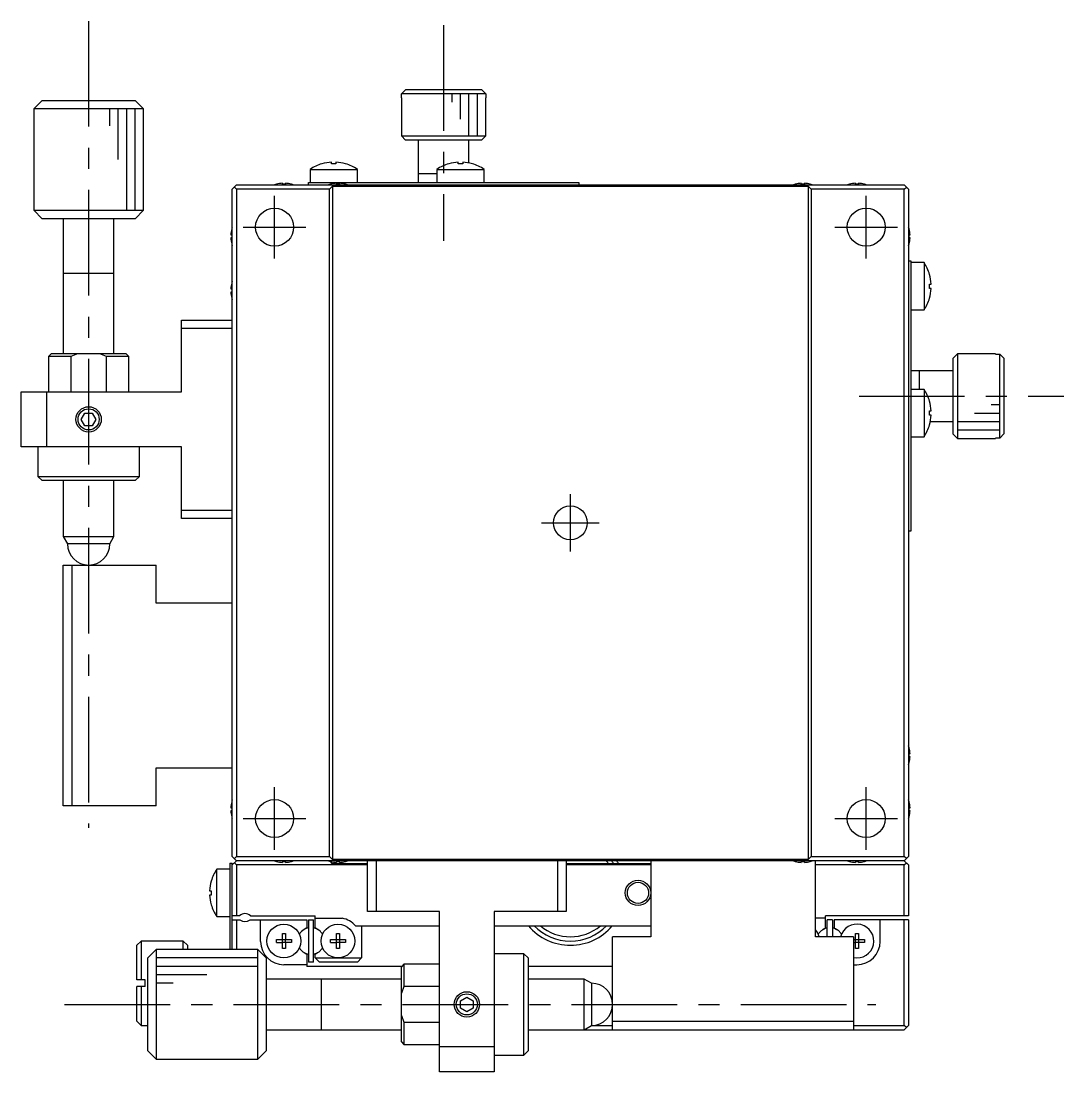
# Model space of a CAD drawing. Extents: x -356 to 385, y 63 to 688.
# Drawn here: x 261.2 to 384.6, y 325.1 to 449.5 of the extents above; entities that cross this region are included whole.
import ezdxf

# ---------------------------------------------------------------- set-up
doc = ezdxf.new("R2010")
doc.units = 0
doc.header["$LTSCALE"] = 10
doc.linetypes.add('CENTER', pattern=[2, 1.25, -0.25, 0.25, -0.25])
doc.layers.get('0').update_dxf_attribs({"linetype": 'CONTINUOUS'})
doc.layers.add('CENTER', color=1, linetype='CENTER')

msp = doc.modelspace()

# ---------------------------------------------------------------- linework, layer by layer
at = {"color": 7, "linetype": 'CONTINUOUS'}
for p, q in [((306.258632, 440.873324), (306.760419, 441.373324)), ((306.258632, 440.373324), (306.258632, 440.873324)), ((316.226581, 440.873324), (306.258632, 440.873324)), ((306.760419, 441.373324), (315.724793, 441.373324)), ((315.724793, 441.373324), (316.226581, 440.873324)), ((316.226581, 440.873324), (316.226581, 440.373324)), ((263.742606, 440.073324), (262.742606, 439.073324)), ((263.742606, 440.073324), (274.742606, 440.073324)), ((275.742606, 439.073324), (274.742606, 440.073324)), ((306.242606, 440.373324), (306.258632, 440.373324)), ((306.242606, 440.373324), (306.242606, 435.873324)), ((316.226581, 440.373324), (316.242606, 440.373324)), ((316.242606, 435.873324), (316.242606, 440.373324)), ((275.742606, 439.073324), (262.742606, 439.073324)), ((262.742606, 439.073324), (262.742606, 427.073324)), ((275.742606, 427.073324), (275.742606, 439.073324)), ((306.242606, 435.873324), (316.242606, 435.873324)), ((306.242606, 435.873324), (306.742606, 435.373324)), ((315.742606, 435.373324), (316.242606, 435.873324)), ((315.742606, 435.373324), (306.742606, 435.373324)), ((308.242606, 435.373324), (308.242606, 430.373324)), ((314.242606, 432.665399), (314.242606, 435.373324)), ((295.442606, 431.915787), (295.442606, 430.373324)), ((295.442606, 431.915787), (301.042606, 431.915787)), ((296.843467, 432.566528), (296.840459, 432.572697)), ((297.982606, 432.566528), (297.982606, 432.759785)), ((298.502606, 432.566528), (297.982606, 432.566528)), ((298.502606, 432.759785), (298.502606, 432.566528)), ((299.644754, 432.572697), (299.641745, 432.566528)), ((301.042606, 430.373324), (301.042606, 431.915787)), ((310.442606, 431.915787), (310.442606, 430.373324)), ((310.442606, 431.915787), (316.042606, 431.915787)), ((311.843467, 432.566528), (311.840459, 432.572697)), ((312.982606, 432.566528), (312.982606, 432.759785)), ((313.502606, 432.566528), (312.982606, 432.566528)), ((313.502606, 432.759785), (313.502606, 432.566528)), ((314.644754, 432.572697), (314.641745, 432.566528)), ((316.042606, 430.373324), (316.042606, 431.915787)), ((310.442606, 431.373324), (308.242606, 431.373324)), ((286.242606, 429.573324), (286.742606, 430.073324)), ((286.242606, 350.573324), (286.242606, 429.573324)), ((286.492606, 429.823324), (286.742606, 429.573324)), ((286.742606, 430.073324), (365.742606, 430.073324)), ((297.742606, 429.573324), (286.742606, 429.573324)), ((286.742606, 429.573324), (286.742606, 350.573324)), ((291.456245, 430.142845), (291.45399, 430.147468)), ((292.162606, 430.142845), (292.162606, 430.263183)), ((292.522606, 430.142845), (292.162606, 430.142845)), ((292.522606, 430.263183), (292.522606, 430.142845)), ((293.231222, 430.147468), (293.228968, 430.142845)), ((295.242606, 430.073324), (295.242606, 430.373324)), ((295.242606, 430.373324), (327.242606, 430.373324)), ((297.742606, 429.573324), (298.092606, 429.923324)), ((297.742606, 350.573324), (297.742606, 429.573324)), ((297.856245, 430.142845), (297.85399, 430.147468)), ((298.092606, 429.923324), (354.392606, 429.923324)), ((298.092606, 429.923324), (298.092606, 350.223324)), ((298.562606, 430.142845), (298.562606, 430.263183)), ((298.922606, 430.142845), (298.562606, 430.142845)), ((298.922606, 430.263183), (298.922606, 430.142845)), ((299.631222, 430.147468), (299.628968, 430.142845)), ((327.242606, 430.373324), (327.242606, 430.073324)), ((352.856245, 430.142845), (352.85399, 430.147468)), ((353.562606, 430.142845), (353.562606, 430.263183)), ((353.922606, 430.142845), (353.562606, 430.142845)), ((353.922606, 430.263183), (353.922606, 430.142845)), ((354.392606, 429.923324), (354.742606, 429.573324)), ((354.392606, 429.923324), (354.392606, 350.223324)), ((354.631222, 430.147468), (354.628968, 430.142845)), ((354.742606, 429.573324), (354.742606, 350.573324)), ((365.742606, 429.573324), (354.742606, 429.573324)), ((359.256245, 430.142845), (359.25399, 430.147468)), ((359.962606, 430.142845), (359.962606, 430.263183)), ((360.322606, 430.142845), (359.962606, 430.142845)), ((360.322606, 430.263183), (360.322606, 430.142845)), ((361.031222, 430.147468), (361.028968, 430.142845)), ((365.742606, 430.073324), (366.242606, 429.573324)), ((365.742606, 429.573324), (365.992606, 429.823324)), ((365.742606, 350.573324), (365.742606, 429.573324)), ((366.242606, 429.573324), (366.242606, 350.573324)), ((262.742606, 427.073324), (263.742606, 426.073324)), ((262.742606, 427.073324), (275.742606, 427.073324)), ((274.742606, 426.073324), (275.742606, 427.073324)), ((274.742606, 426.073324), (263.742832, 426.073324)), ((266.242606, 426.073324), (266.242606, 410.073343)), ((272.242606, 410.073343), (272.242606, 426.073324)), ((286.168462, 424.86194), (286.173085, 424.859685)), ((366.312128, 424.859685), (366.31675, 424.86194)), ((286.052747, 424.153324), (286.173085, 424.153324)), ((286.173085, 423.793324), (286.052747, 423.793324)), ((286.173085, 423.086962), (286.168462, 423.084708)), ((286.173085, 424.153324), (286.173085, 423.793324)), ((366.312128, 424.153324), (366.432465, 424.153324)), ((366.312128, 423.793324), (366.312128, 424.153324)), ((366.432465, 423.793324), (366.312128, 423.793324)), ((366.31675, 423.084708), (366.312128, 423.086962)), ((366.242606, 421.073324), (366.542606, 421.073324)), ((366.542606, 421.073324), (366.542606, 389.073324)), ((368.085069, 420.873324), (366.542606, 420.873324)), ((368.085069, 420.873324), (368.085069, 415.273324)), ((272.242611, 419.573324), (266.242601, 419.573324)), ((368.735811, 419.472463), (368.741979, 419.475471)), ((286.168462, 418.46194), (286.173085, 418.459685)), ((368.735811, 418.333324), (368.929068, 418.333324)), ((368.735811, 417.813324), (368.735811, 418.333324)), ((286.052747, 417.753324), (286.173085, 417.753324)), ((286.173085, 417.393324), (286.052747, 417.393324)), ((286.173085, 417.753324), (286.173085, 417.393324)), ((368.929068, 417.813324), (368.735811, 417.813324)), ((286.173085, 416.686962), (286.168462, 416.684708)), ((368.741979, 416.671176), (368.735811, 416.674185)), ((366.542606, 415.273324), (368.085069, 415.273324)), ((280.242606, 414.073324), (286.242606, 414.073324)), ((280.242606, 405.573324), (280.242606, 414.073324)), ((286.242606, 413.073324), (280.242606, 413.073324)), ((264.792606, 410.073324), (264.492606, 409.773324)), ((267.121286, 409.773324), (264.492606, 409.773324)), ((264.492606, 409.773324), (264.492606, 405.573324)), ((273.692606, 410.073324), (264.792606, 410.073324)), ((267.923516, 410.073324), (267.121286, 409.773324)), ((267.121286, 409.773324), (267.121286, 405.573324)), ((271.363927, 409.773324), (270.561697, 410.073324)), ((273.992606, 409.773324), (271.363927, 409.773324)), ((271.363927, 405.573324), (271.363927, 409.773324)), ((273.992606, 409.773324), (273.692606, 410.073324)), ((273.992606, 405.573324), (273.992606, 409.773324)), ((372.042606, 410.073324), (371.542606, 409.573324)), ((371.542606, 400.573324), (371.542606, 409.573324)), ((372.042606, 410.073324), (372.042606, 400.073324)), ((376.542606, 410.073324), (372.042606, 410.073324)), ((376.542606, 410.073324), (376.542606, 410.057298)), ((376.542606, 410.057298), (377.042606, 410.057298)), ((377.042606, 400.089349), (377.042606, 410.057298)), ((377.042606, 410.057298), (377.542606, 409.555511)), ((377.542606, 409.555511), (377.542606, 400.591137)), ((371.542606, 408.073324), (366.542606, 408.073324)), ((367.542606, 405.873324), (367.542606, 408.073324)), ((261.242606, 399.073324), (261.242606, 405.573324)), ((261.242606, 405.573324), (280.242606, 405.573324)), ((264.242606, 405.573324), (264.242606, 399.073324)), ((368.085069, 405.873324), (366.542606, 405.873324)), ((368.085069, 405.873324), (368.085069, 400.273324)), ((368.735811, 404.472463), (368.741979, 404.475471)), ((268.376581, 402.323324), (268.809594, 403.073324)), ((268.809594, 403.073324), (269.675619, 403.073324)), ((269.675619, 403.073324), (270.108632, 402.323324)), ((368.735811, 403.333324), (368.929068, 403.333324)), ((368.735811, 402.813324), (368.735811, 403.333324)), ((268.809594, 401.573324), (268.376581, 402.323324)), ((270.108632, 402.323324), (269.675619, 401.573324)), ((368.929068, 402.813324), (368.735811, 402.813324)), ((368.834682, 402.073324), (371.542606, 402.073324)), ((269.675619, 401.573324), (268.809594, 401.573324)), ((368.741979, 401.671176), (368.735811, 401.674185)), ((371.542606, 400.573324), (372.042606, 400.073324)), ((377.542606, 400.591137), (377.042606, 400.089349)), ((366.542606, 400.273324), (368.085069, 400.273324)), ((372.042606, 400.073324), (376.542606, 400.073324)), ((376.542606, 400.089349), (376.542606, 400.073324)), ((377.042606, 400.089349), (376.542606, 400.089349)), ((280.242606, 399.073324), (261.242606, 399.073324)), ((263.242606, 399.073324), (263.242606, 395.573324)), ((275.242606, 395.573324), (275.242606, 399.073324)), ((280.242606, 390.573324), (280.242606, 399.073324)), ((263.242606, 395.573324), (275.242606, 395.573324)), ((263.242606, 395.573324), (263.742606, 395.073324)), ((274.742606, 395.073324), (263.742606, 395.073324)), ((266.242606, 395.073304), (266.242606, 388.439349)), ((272.242606, 388.439349), (272.242606, 395.073304)), ((274.742606, 395.073324), (275.242606, 395.573324)), ((280.242606, 391.573324), (286.242606, 391.573324)), ((286.242606, 390.573324), (280.242606, 390.573324)), ((266.242606, 388.439349), (266.742606, 387.573324)), ((266.242729, 388.439349), (272.242606, 388.439349)), ((271.742606, 387.573324), (272.242606, 388.439349)), ((366.542606, 389.073324), (366.242606, 389.073324)), ((271.742606, 387.573324), (266.742709, 387.573324)), ((266.242606, 356.573324), (266.242606, 385.073324)), ((266.242606, 385.073324), (277.242606, 385.073324)), ((267.242606, 385.073324), (267.242606, 356.573324)), ((277.242606, 380.573324), (277.242606, 385.073324)), ((286.242606, 380.573324), (277.242606, 380.573324)), ((366.312128, 363.459685), (366.31675, 363.46194)), ((366.312128, 362.753324), (366.432465, 362.753324)), ((366.312128, 362.393324), (366.312128, 362.753324)), ((366.432465, 362.393324), (366.312128, 362.393324)), ((277.242606, 361.073324), (286.242606, 361.073324)), ((277.242606, 356.573324), (277.242606, 361.073324)), ((366.31675, 361.684708), (366.312128, 361.686962)), ((286.168462, 357.06194), (286.173085, 357.059685)), ((366.312128, 357.059685), (366.31675, 357.06194)), ((277.242606, 356.573324), (266.242606, 356.573324)), ((286.052747, 356.353324), (286.173085, 356.353324)), ((286.173085, 355.993324), (286.052747, 355.993324)), ((286.173085, 356.353324), (286.173085, 355.993324)), ((366.312128, 356.353324), (366.432465, 356.353324)), ((366.312128, 355.993324), (366.312128, 356.353324)), ((366.432465, 355.993324), (366.312128, 355.993324)), ((286.173085, 355.286962), (286.168462, 355.284708)), ((366.31675, 355.284708), (366.312128, 355.286962)), ((285.942606, 349.773324), (286.242606, 349.773324)), ((285.942606, 349.773324), (285.942606, 339.573324)), ((286.242606, 350.573324), (286.742606, 350.073324)), ((286.742606, 350.073324), (286.242606, 349.573324)), ((286.242606, 339.573324), (286.242606, 349.773324)), ((286.742606, 350.573324), (286.492606, 350.323324)), ((286.492606, 349.823324), (286.742606, 349.573324)), ((286.742606, 350.573324), (297.742606, 350.573324)), ((365.742606, 350.073324), (286.742606, 350.073324)), ((286.742606, 349.573324), (286.742606, 343.573324)), ((302.242606, 349.573324), (286.742606, 349.573324)), ((291.45399, 349.99918), (291.456245, 350.003802)), ((292.162606, 350.003802), (292.522606, 350.003802)), ((292.162606, 349.883465), (292.162606, 350.003802)), ((292.522606, 350.003802), (292.522606, 349.883465)), ((293.228968, 350.003802), (293.231222, 349.99918)), ((298.092606, 350.223324), (297.742606, 350.573324)), ((298.092606, 349.723324), (297.800907, 350.015023)), ((297.85399, 349.99918), (297.856245, 350.003802)), ((354.392606, 350.223324), (298.092606, 350.223324)), ((302.242606, 349.723324), (298.092606, 349.723324)), ((298.562606, 350.003802), (298.922606, 350.003802)), ((298.562606, 349.883465), (298.562606, 350.003802)), ((298.922606, 350.003802), (298.922606, 349.883465)), ((299.628968, 350.003802), (299.631222, 349.99918)), ((302.242606, 344.073324), (302.242606, 350.073324)), ((303.242606, 350.073324), (303.242606, 344.073324)), ((324.742606, 344.073324), (324.742606, 350.073324)), ((325.742606, 350.073324), (325.742606, 344.073324)), ((335.742606, 349.723324), (325.742606, 349.723324)), ((335.742606, 349.573324), (325.742606, 349.573324)), ((335.742606, 350.073324), (335.742606, 341.073324)), ((352.85399, 349.99918), (352.856245, 350.003802)), ((353.562606, 350.003802), (353.922606, 350.003802)), ((353.562606, 349.883465), (353.562606, 350.003802)), ((353.922606, 350.003802), (353.922606, 349.883465)), ((354.742606, 350.573324), (354.392606, 350.223324)), ((354.628968, 350.003802), (354.631222, 349.99918)), ((354.742606, 350.573324), (365.742606, 350.573324)), ((355.242606, 341.073324), (355.242606, 350.073324)), ((365.742606, 349.573324), (355.242606, 349.573324)), ((359.25399, 349.99918), (359.256245, 350.003802)), ((359.962606, 350.003802), (360.322606, 350.003802)), ((359.962606, 349.883465), (359.962606, 350.003802)), ((360.322606, 350.003802), (360.322606, 349.883465)), ((361.028968, 350.003802), (361.031222, 349.99918)), ((365.992606, 350.323324), (365.742606, 350.573324)), ((365.742606, 350.073324), (366.242606, 350.573324)), ((366.242606, 349.573324), (365.742606, 350.073324)), ((365.742606, 349.573324), (365.992606, 349.823324)), ((365.742606, 343.573324), (365.742606, 349.573324)), ((366.242606, 349.573324), (366.242606, 343.573324)), ((284.400143, 343.473324), (284.400143, 349.073324)), ((285.942606, 349.073324), (284.400143, 349.073324)), ((283.743233, 347.675471), (283.749402, 347.672463)), ((283.556145, 346.533324), (283.749402, 346.533324)), ((283.749402, 346.013324), (283.556145, 346.013324)), ((283.749402, 346.533324), (283.749402, 346.013324)), ((283.749402, 344.874185), (283.743233, 344.871176)), ((284.400143, 343.473324), (285.942606, 343.473324)), ((287.081168, 343.573324), (286.242606, 343.573324)), ((288.404044, 343.573324), (296.042606, 343.573324)), ((296.042606, 342.117736), (296.042606, 343.573324)), ((310.742606, 344.073324), (302.242606, 344.073324)), ((310.742606, 325.073324), (310.742606, 344.073324)), ((317.242606, 344.073324), (317.242606, 325.073324)), ((325.742606, 344.073324), (317.242606, 344.073324)), ((356.442606, 342.117736), (356.442606, 343.573324)), ((366.242606, 343.573324), (356.442606, 343.573324)), ((286.242606, 343.073324), (287.142606, 343.073324)), ((286.742606, 343.073324), (286.742606, 339.573324)), ((288.342606, 343.073324), (295.042606, 343.073324)), ((289.592606, 340.523324), (289.592606, 343.073324)), ((295.042606, 342.117736), (294.748856, 341.948139)), ((295.042606, 343.073324), (295.042606, 342.117736)), ((295.242606, 343.073324), (295.242606, 338.073324)), ((295.242606, 343.073324), (295.842606, 343.073324)), ((295.842608, 338.073324), (295.842608, 343.073324)), ((296.042606, 343.273324), (299.264622, 343.273324)), ((296.336356, 341.948139), (296.042606, 342.117736)), ((300.821669, 342.373324), (310.742606, 342.373324)), ((301.542606, 342.373324), (301.542606, 338.573324)), ((317.242606, 342.373324), (335.742606, 342.373324)), ((356.442606, 343.273324), (355.242606, 343.273324)), ((356.148856, 341.948139), (356.442606, 342.117736)), ((356.642604, 341.073324), (356.642604, 343.073324)), ((357.242606, 343.073324), (356.642606, 343.073324)), ((357.242606, 343.073324), (357.242606, 341.073324)), ((357.442606, 343.073324), (357.442606, 342.117736)), ((366.242606, 343.073324), (357.442606, 343.073324)), ((357.442606, 342.117736), (357.736356, 341.948139)), ((362.892606, 340.523324), (362.892606, 343.073324)), ((365.742606, 330.573324), (365.742606, 343.073324)), ((366.242606, 343.073324), (366.242606, 330.573324)), ((292.162606, 341.459685), (292.522606, 341.459685)), ((292.162606, 340.753324), (292.162606, 341.459685)), ((292.522606, 341.459685), (292.522606, 340.753324)), ((298.562606, 341.459685), (298.922606, 341.459685)), ((298.562606, 340.753324), (298.562606, 341.459685)), ((298.922606, 341.459685), (298.922606, 340.753324)), ((335.742606, 341.073324), (331.242606, 341.073324)), ((331.242606, 330.073324), (331.242606, 341.073324)), ((359.742606, 341.073324), (355.242606, 341.073324)), ((359.742606, 341.073324), (359.742606, 330.073324)), ((359.962606, 341.459685), (360.322606, 341.459685)), ((359.962606, 340.753324), (359.962606, 341.459685)), ((360.322606, 341.459685), (360.322606, 340.753324)), ((275.442606, 340.573324), (274.942606, 340.073324)), ((274.942606, 335.973324), (274.942606, 340.073324)), ((275.442606, 340.573324), (275.442606, 335.973324)), ((280.442606, 340.573324), (275.442606, 340.573324)), ((280.442606, 339.573324), (280.442606, 340.573324)), ((280.942606, 340.073324), (280.442606, 340.573324)), ((280.942606, 340.073324), (280.942606, 339.573324)), ((291.456245, 340.753324), (292.162606, 340.753324)), ((291.456245, 340.393324), (291.456245, 340.753324)), ((291.456245, 340.393324), (292.162606, 340.393324)), ((292.172978, 340.742952), (292.162606, 340.753324)), ((292.172978, 340.403696), (292.162606, 340.393324)), ((292.162606, 339.686962), (292.162606, 340.393324)), ((292.522606, 339.686962), (292.162606, 339.686962)), ((292.172978, 340.742952), (292.512234, 340.742952)), ((292.172978, 340.403696), (292.172978, 340.742952)), ((292.512234, 340.403696), (292.172978, 340.403696)), ((292.512234, 340.742952), (292.522606, 340.753324)), ((292.512234, 340.742952), (292.512234, 340.403696)), ((292.512234, 340.403696), (292.522606, 340.393324)), ((292.522606, 340.753324), (293.228968, 340.753324)), ((292.522606, 340.393324), (292.522606, 339.686962)), ((293.228968, 340.393324), (292.522606, 340.393324)), ((293.228968, 340.753324), (293.228968, 340.393324)), ((297.856245, 340.753324), (298.562606, 340.753324)), ((297.856245, 340.393324), (297.856245, 340.753324)), ((297.856245, 340.393324), (298.562606, 340.393324)), ((298.572978, 340.742952), (298.562606, 340.753324)), ((298.572978, 340.403696), (298.562606, 340.393324)), ((298.562606, 339.686962), (298.562606, 340.393324)), ((298.922606, 339.686962), (298.562606, 339.686962)), ((298.572978, 340.742952), (298.912234, 340.742952)), ((298.572978, 340.403696), (298.572978, 340.742952)), ((298.912234, 340.403696), (298.572978, 340.403696)), ((298.912234, 340.742952), (298.922606, 340.753324)), ((298.912234, 340.742952), (298.912234, 340.403696)), ((298.912234, 340.403696), (298.922606, 340.393324)), ((298.922606, 340.753324), (299.628968, 340.753324)), ((298.922606, 340.393324), (298.922606, 339.686962)), ((299.628968, 340.393324), (298.922606, 340.393324)), ((299.628968, 340.753324), (299.628968, 340.393324)), ((359.742606, 340.753324), (359.962606, 340.753324)), ((359.742606, 340.393324), (359.962606, 340.393324)), ((359.972978, 340.742952), (359.962606, 340.753324)), ((359.972978, 340.403696), (359.962606, 340.393324)), ((359.962606, 339.686962), (359.962606, 340.393324)), ((360.322606, 339.686962), (359.962606, 339.686962)), ((359.972978, 340.742952), (360.312234, 340.742952)), ((359.972978, 340.403696), (359.972978, 340.742952)), ((360.312234, 340.403696), (359.972978, 340.403696)), ((360.312234, 340.742952), (360.322606, 340.753324)), ((360.312234, 340.742952), (360.312234, 340.403696)), ((360.312234, 340.403696), (360.322606, 340.393324)), ((360.322606, 340.753324), (361.028968, 340.753324)), ((360.322606, 340.393324), (360.322606, 339.686962)), ((361.028968, 340.393324), (360.322606, 340.393324)), ((361.028968, 340.753324), (361.028968, 340.393324)), ((277.242606, 339.573324), (276.242606, 338.573324)), ((276.242606, 327.573324), (276.242606, 338.573324)), ((277.242606, 339.573324), (277.242606, 326.573324)), ((289.242606, 339.573324), (277.242606, 339.573324)), ((290.242606, 338.573324), (289.242606, 339.573324)), ((289.242606, 326.573324), (289.242606, 339.573324)), ((290.242606, 338.573324), (290.242606, 327.573549)), ((294.748856, 339.198508), (295.042606, 339.028912)), ((295.042606, 339.028912), (295.042606, 337.573324)), ((296.042606, 339.028912), (296.336356, 339.198508)), ((296.042606, 338.573324), (296.042606, 339.028912)), ((296.542606, 338.073324), (296.042606, 338.573324)), ((296.042606, 338.573324), (301.542606, 338.573324)), ((301.542606, 338.573324), (301.042606, 338.073324)), ((320.742606, 339.073324), (317.242606, 339.073324)), ((320.742606, 327.073324), (320.742606, 339.073324)), ((321.242606, 338.573324), (320.742606, 339.073324)), ((321.242606, 338.573324), (321.242606, 327.573324)), ((295.042606, 337.773324), (292.342606, 337.773324)), ((306.292606, 337.573324), (295.042606, 337.573324)), ((295.842606, 338.073324), (295.242606, 338.073324)), ((301.042606, 338.073324), (296.542606, 338.073324)), ((306.542606, 337.823324), (306.242606, 337.523324)), ((306.242606, 328.623324), (306.242606, 337.523324)), ((306.542606, 337.823324), (306.542606, 335.194644)), ((310.742606, 337.823324), (306.542606, 337.823324)), ((331.242606, 337.573324), (321.242606, 337.573324)), ((359.742606, 337.773324), (360.142606, 337.773324)), ((275.942606, 335.973324), (274.942606, 335.973324)), ((275.942606, 335.173324), (275.942606, 335.973324)), ((306.242587, 336.073324), (290.242606, 336.073324)), ((296.742606, 336.073329), (296.742606, 330.073319)), ((327.876581, 336.073324), (321.242626, 336.073324)), ((327.876581, 330.073447), (327.876581, 336.073324)), ((328.742606, 335.573324), (327.876581, 336.073324)), ((274.942606, 331.073324), (274.942606, 335.173324)), ((275.942606, 335.173324), (274.942606, 335.173324)), ((275.442606, 335.173324), (275.442606, 330.573324)), ((306.542606, 335.194644), (306.242606, 334.392414)), ((310.742606, 335.194644), (306.542606, 335.194644)), ((328.742606, 335.573324), (328.742606, 330.573426)), ((313.242606, 333.506336), (313.992606, 333.939349)), ((313.242606, 332.640311), (313.242606, 333.506336)), ((313.992606, 333.939349), (314.742606, 333.506336)), ((314.742606, 333.506336), (314.742606, 332.640311)), ((313.992606, 332.207298), (313.242606, 332.640311)), ((314.742606, 332.640311), (313.992606, 332.207298)), ((274.942606, 331.073324), (275.442606, 330.573324)), ((306.242606, 331.754233), (306.542606, 330.952003)), ((306.542606, 330.952003), (306.542606, 328.323324)), ((306.542606, 330.952003), (310.742606, 330.952003)), ((331.242606, 331.073324), (359.742606, 331.073324)), ((275.442606, 330.573324), (276.242606, 330.573324)), ((290.242606, 330.073324), (306.242587, 330.073324)), ((321.242626, 330.073324), (365.742606, 330.073324)), ((327.876581, 330.073324), (328.742606, 330.573324)), ((328.742606, 330.573324), (331.242606, 330.573324)), ((359.742606, 330.573324), (365.742606, 330.573324)), ((365.992606, 330.323324), (365.742606, 330.573324)), ((366.242606, 330.573324), (365.742606, 330.073324)), ((306.242606, 328.623324), (306.542606, 328.323324)), ((276.242606, 327.573324), (277.242606, 326.573324)), ((289.242606, 326.573324), (290.242606, 327.573324)), ((306.542606, 328.323324), (310.742606, 328.323324)), ((310.742606, 328.073324), (317.242606, 328.073324)), ((320.742606, 327.073324), (321.242606, 327.573324)), ((277.242606, 326.573324), (289.242606, 326.573324)), ((317.242606, 327.073324), (320.742606, 327.073324)), ((317.242606, 325.073324), (310.742606, 325.073324))]:
    msp.add_line(p, q, dxfattribs=at)
at = {"color": 3, "linetype": 'CONTINUOUS'}
for p, q in [((312.242606, 439.873324), (312.242606, 440.873324)), ((313.242606, 437.873324), (313.242606, 440.873324)), ((314.242606, 435.873324), (314.242606, 440.873324)), ((315.242606, 435.873324), (315.242606, 440.873324)), ((271.742606, 437.073324), (271.742606, 439.073324)), ((272.742606, 433.073324), (272.742606, 439.073324)), ((273.742606, 427.073324), (273.742606, 439.073324)), ((274.742606, 427.073324), (274.742606, 439.073324)), ((374.042606, 403.073324), (377.042606, 403.073324)), ((376.042606, 404.073324), (377.042606, 404.073324)), ((372.042606, 402.073324), (377.042606, 402.073324)), ((372.042606, 401.073324), (377.042606, 401.073324)), ((289.242606, 338.573324), (277.242606, 338.573324)), ((289.242606, 337.573324), (277.242606, 337.573324)), ((283.242606, 336.573324), (277.242606, 336.573324)), ((279.242606, 335.573324), (277.242606, 335.573324))]:
    msp.add_line(p, q, dxfattribs=at)
at = {"color": 7, "linetype": 'CONTINUOUS'}
for centre, radius in [((291.242606, 425.073324), 2.25), ((361.242606, 425.073324), 2.25), ((269.242606, 402.323324), 1.25), ((326.242606, 390.073324), 2), ((291.242606, 355.073324), 2.25), ((361.242606, 355.073324), 2.25), ((334.242606, 346.273324), 1.25), ((292.342606, 340.573324), 2), ((298.742606, 340.573324), 2), ((313.992606, 333.073324), 1.25)]:
    msp.add_circle(centre, radius, dxfattribs=at)
at = {"color": 3, "linetype": 'CONTINUOUS'}
for centre in [(269.242606, 402.323324), (334.242606, 346.273324), (313.992606, 333.073324)]:
    msp.add_circle(centre, 1.5, dxfattribs=at)
at = {"color": 7, "linetype": 'CONTINUOUS'}
for centre, radius, start, end in [((298.242606, 427.773324), 5, 106.285843, 124.055798), ((298.242606, 427.773324), 4.993235, 92.984767, 106.272555), ((298.242606, 427.773324), 4.993235, 73.727445, 87.015233), ((298.242606, 427.773324), 5, 55.944202, 73.714157), ((313.242606, 427.773324), 5, 106.285843, 124.055798), ((313.242606, 427.773324), 4.993235, 92.984767, 106.272555), ((313.242606, 427.773324), 4.993235, 73.727445, 87.015233), ((313.242606, 427.773324), 5, 55.944202, 73.714157), ((292.342606, 427.073324), 3.2, 106.122533, 110.364135), ((292.342606, 427.073324), 3.194933, 93.229709, 106.106712), ((292.342606, 427.073324), 3.194933, 73.893288, 86.770291), ((292.342606, 427.073324), 3.2, 69.635865, 73.877467), ((298.742606, 427.073324), 3.2, 106.122533, 110.364135), ((298.742606, 427.073324), 3.194933, 93.229709, 106.106712), ((298.742606, 427.073324), 3.194933, 73.893288, 86.770291), ((298.742606, 427.073324), 3.2, 69.635865, 73.877467), ((353.742606, 427.073324), 3.2, 106.122533, 110.364135), ((353.742606, 427.073324), 3.194933, 93.229709, 106.106712), ((353.742606, 427.073324), 3.194933, 73.893288, 86.770291), ((353.742606, 427.073324), 3.2, 69.635865, 73.877467), ((360.142606, 427.073324), 3.2, 106.122533, 110.364135), ((360.142606, 427.073324), 3.194933, 93.229709, 106.106712), ((360.142606, 427.073324), 3.194933, 73.893288, 86.770291), ((360.142606, 427.073324), 3.2, 69.635865, 73.877467), ((289.242606, 423.973324), 3.194933, 163.893288, 176.770291), ((289.242606, 423.973324), 3.2, 159.635867, 163.877467), ((363.242606, 423.973324), 3.2, 16.122533, 20.364136), ((363.242606, 423.973324), 3.194933, 3.229709, 16.106712), ((289.242606, 423.973324), 3.194933, 183.229709, 196.106712), ((289.242606, 423.973324), 3.2, 196.122533, 200.364133), ((363.242606, 423.973324), 3.2, 339.635864, 343.877467), ((363.242606, 423.973324), 3.194933, 343.893288, 356.770291), ((363.942606, 418.073324), 5, 16.285843, 34.055798), ((363.942606, 418.073324), 4.993235, 2.984767, 16.272555), ((289.242606, 417.573324), 3.194933, 163.893288, 176.770291), ((289.242606, 417.573324), 3.2, 159.635867, 163.877467), ((289.242606, 417.573324), 3.194933, 183.229709, 196.106712), ((363.942606, 418.073324), 4.993235, 343.727445, 357.015233), ((289.242606, 417.573324), 3.2, 196.122533, 200.364134), ((363.942606, 418.073324), 5, 325.944202, 343.714157), ((363.942606, 403.073324), 5, 16.285843, 34.055798), ((363.942606, 403.073324), 4.993235, 2.984767, 16.272555), ((363.942606, 403.073324), 4.993235, 343.727445, 357.015233), ((363.942606, 403.073324), 5, 325.944202, 343.714157), ((269.242606, 387.573324), 2.5, 180, 0), ((363.242606, 362.573324), 3.2, 16.122533, 20.364135), ((363.242606, 362.573324), 3.194933, 3.229709, 16.106712), ((363.242606, 362.573324), 3.194933, 343.893288, 356.770291), ((363.242606, 362.573324), 3.2, 339.635866, 343.877467), ((289.242606, 356.173324), 3.194933, 163.893288, 176.770291), ((289.242606, 356.173324), 3.2, 159.635865, 163.877467), ((363.242606, 356.173324), 3.2, 16.122533, 20.364134), ((363.242606, 356.173324), 3.194933, 3.229709, 16.106712), ((289.242606, 356.173324), 3.194933, 183.229709, 196.106712), ((363.242606, 356.173324), 3.194933, 343.893288, 356.770291), ((289.242606, 356.173324), 3.2, 196.122533, 200.364135), ((363.242606, 356.173324), 3.2, 339.635866, 343.877467), ((292.342606, 353.073324), 3.2, 249.635865, 253.877467), ((292.342606, 353.073324), 3.194933, 253.893288, 266.770291), ((292.342606, 353.073324), 3.194933, 273.229709, 286.106712), ((292.342606, 353.073324), 3.2, 286.122533, 290.364135), ((298.742606, 353.073324), 3.2, 249.635865, 253.877467), ((298.742606, 353.073324), 3.194933, 253.893288, 266.770291), ((298.742606, 353.073324), 3.194933, 273.229709, 286.106712), ((298.742606, 353.073324), 3.2, 286.122533, 290.364135), ((326.242606, 346.573324), 5.5, 34.940627, 39.521197), ((326.242606, 346.573324), 6, 31.668243, 35.685335), ((326.242606, 346.573324), 6.5, 28.987277, 32.578971), ((353.742606, 353.073324), 3.2, 249.635865, 253.877467), ((353.742606, 353.073324), 3.194933, 253.893288, 266.770291), ((353.742606, 353.073324), 3.194933, 273.229709, 286.106712), ((353.742606, 353.073324), 3.2, 286.122533, 290.364135), ((360.142606, 353.073324), 3.2, 249.635865, 253.877467), ((360.142606, 353.073324), 3.194933, 253.893288, 266.770291), ((360.142606, 353.073324), 3.194933, 273.229709, 286.106712), ((360.142606, 353.073324), 3.2, 286.122533, 290.364135), ((288.542606, 346.273324), 5, 145.944202, 163.714157), ((288.542606, 346.273324), 4.993235, 163.727445, 177.015233), ((288.542606, 346.273324), 4.993235, 182.984767, 196.272555), ((288.542606, 346.273324), 5, 196.285843, 214.055798), ((287.742606, 342.823324), 1, 48.590378, 131.409622), ((287.742606, 343.873324), 1, 233.130102, 306.869898), ((295.542607, 340.573324), 1.5875, 100.893028, 120), ((295.542607, 340.573324), 1.5875, 45.000026, 79.10683), ((298.742606, 340.573324), 2.75, 40.885193, 79.057501), ((326.242606, 346.573324), 6.5, 220.252242, 319.747758), ((326.242606, 346.573324), 6, 224.427004, 315.572996), ((326.242606, 346.573324), 5.5, 229.785829, 310.214171), ((356.942605, 340.573324), 1.5875, 100.893173, 120), ((356.942605, 340.573324), 1.5875, 59.999969, 79.106978), ((360.142606, 340.573324), 2, 258.463041, 165.522488), ((295.657416, 340.458324), 1.75, 134.995594, 148.113496), ((295.542607, 340.573324), 1.5875, 120.000031, 149.566818), ((295.542607, 340.573324), 1.5875, 30.433263, 45.000025), ((295.427797, 340.458324), 1.75, 31.886504, 45.004406), ((353.742606, 340.573324), 2, 14.477512, 41.409622), ((357.057416, 340.458324), 1.75, 134.995594, 148.113496), ((356.942605, 340.573324), 1.5875, 134.999975, 149.566737), ((356.942606, 340.573324), 1.5875, 120, 135), ((356.942606, 340.573324), 1.5875, 45, 60), ((356.942605, 340.573324), 1.5875, 30.433182, 44.999975), ((356.827797, 340.458324), 1.75, 31.886504, 45.004406), ((292.342606, 340.523324), 2.75, 180, 270), ((295.657416, 340.688324), 1.75, 211.886504, 225.004406), ((295.542607, 340.573324), 1.5875, 210.433182, 224.999975), ((295.542607, 340.573324), 1.5875, 314.999975, 329.566737), ((295.427797, 340.688324), 1.75, 314.995594, 328.113496), ((360.142606, 340.523324), 2.75, 270, 0), ((295.542606, 340.573324), 1.5875, 225, 240), ((295.542607, 340.573324), 1.5875, 240, 259.106973), ((295.542607, 340.573324), 1.5875, 280.89301, 300), ((295.542606, 340.573324), 1.5875, 300, 315), ((328.742606, 333.073324), 2.5, 270, 90)]:
    msp.add_arc(centre, radius, start, end, dxfattribs=at)
at = {"layer": 'CENTER', "color": 1, "linetype": 'CENTER'}
for p, q in [((269.242606, 449.473324), (269.242606, 353.973324)), ((311.242606, 448.973324), (311.242606, 423.473324)), ((291.242606, 421.373324), (291.242606, 428.773324)), ((361.242606, 421.373324), (361.242606, 428.773324)), ((287.542606, 425.073324), (294.942606, 425.073324)), ((357.542606, 425.073324), (364.942606, 425.073324)), ((360.392606, 405.073324), (384.642606, 405.073324)), ((326.242606, 386.673324), (326.242606, 393.473324)), ((322.842606, 390.073324), (329.642606, 390.073324)), ((291.242606, 351.373324), (291.242606, 358.773324)), ((361.242606, 351.373324), (361.242606, 358.773324)), ((287.542606, 355.073324), (294.942606, 355.073324)), ((357.542606, 355.073324), (364.942606, 355.073324)), ((266.392606, 333.073324), (362.392606, 333.073324))]:
    msp.add_line(p, q, dxfattribs=at)

doc.saveas('drawing.dxf')
